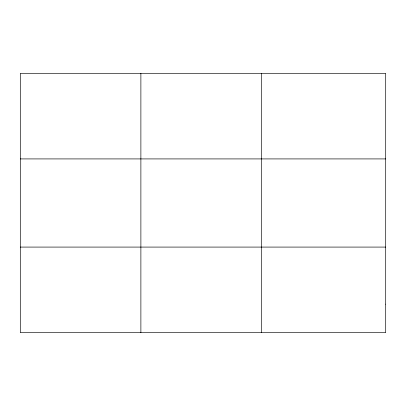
<?xml version="1.0" encoding="UTF-8"?>
<svg xmlns="http://www.w3.org/2000/svg" width="406" height="406" viewBox="0 0 406 406"><rect width="100%" height="100%" fill="white"/><g stroke="black" fill="none" stroke-linecap="round" stroke-linejoin="round"><path stroke-width="0.61" d="M140.882 73.344L140.882 332.656M261.464 73.344L261.464 332.656M20.3 158.919L385.7 158.919M20.3 247.081L385.7 247.081M385.7 304.13L385.7 332.656L20.3 332.656L20.3 73.344L385.7 73.344L385.7 304.13"/></g></svg>
